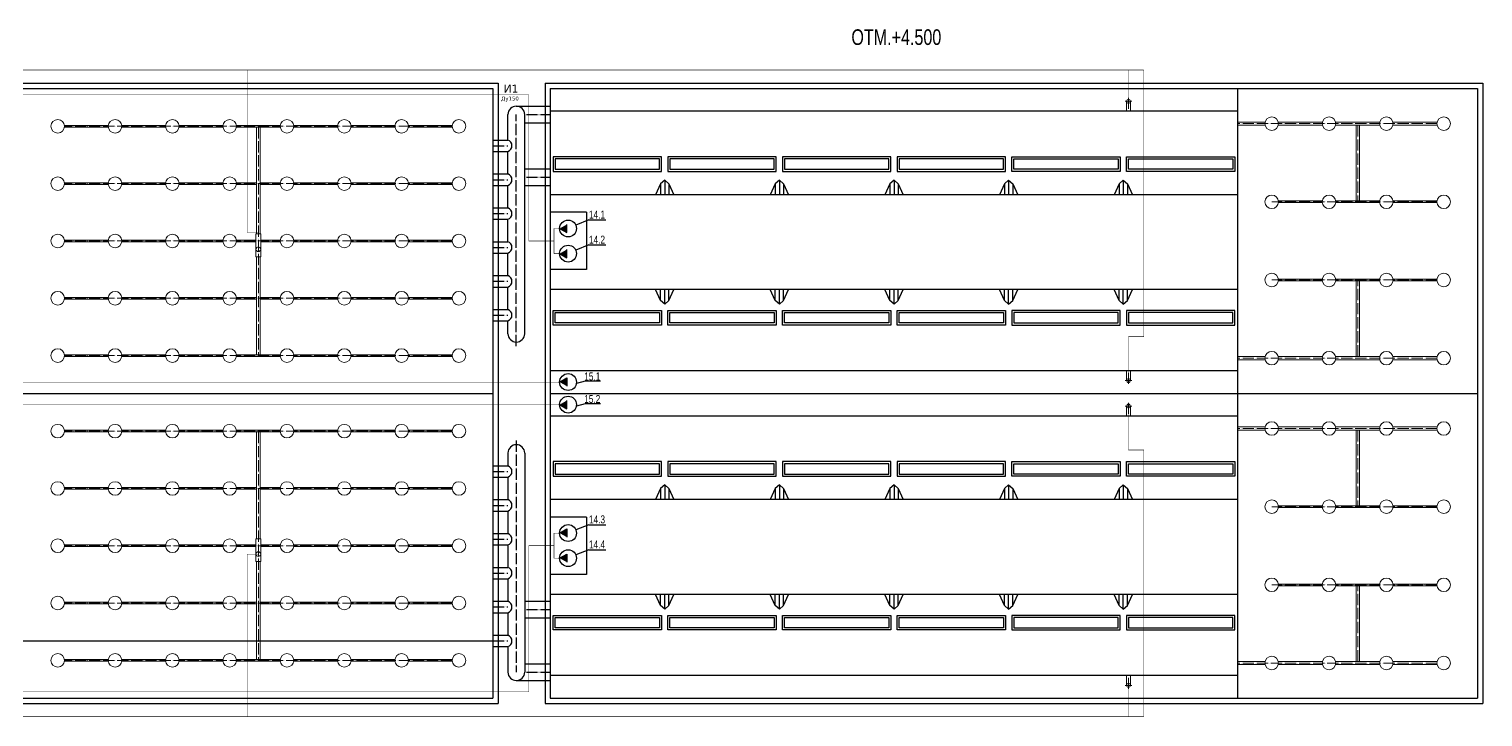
# Model space of a CAD drawing. Extents: x 151310 to 250336, y -70311 to -4848.
# Drawn here: x 180101 to 208004, y -18048 to -4848 of the extents above; entities that cross this region are included whole.
import ezdxf

# ---------------------------------------------------------------- set-up
doc = ezdxf.new("R2010")
doc.units = 0
doc.header["$LTSCALE"] = 300
doc.header["$MEASUREMENT"] = 0
doc.linetypes.add('ACAD_ISO04W100', pattern=[30, 24, -3, 0, -3])
for name, color, linetype in [('1', 7, 'CONTINUOUS'), ('Pipes', 1, 'CONTINUOUS'), ('нерж конструкции', 110, 'CONTINUOUS'), ('Трубы', 1, 'CONTINUOUS')]:
    doc.layers.add(name, color=color, linetype=linetype)
for name, color, linetype, lineweight, true_color in [('А0', 7, 'CONTINUOUS', 40, 0x00befa), ('И1', 7, 'CONTINUOUS', 40, 0xfa8200), ('И2', 7, 'CONTINUOUS', 40, 0xc86400)]:
    doc.layers.add(name, color=color, linetype=linetype, lineweight=lineweight, true_color=true_color)
doc.layers.add('воздух', color=140, linetype='CONTINUOUS', lineweight=15)
doc.styles.add('MONARCH', font='monarch', dxfattribs={"width": 0.77})

msp = doc.modelspace()

# ---------------------------------------------------------------- hatches: boundary and pattern name
at = {"layer": '1', "ltscale": 0.3}
h = msp.add_hatch(color=124, dxfattribs=at)
h.dxf.hatch_style = 1
h.paths.add_polyline_path([(190284.7, -8674.7), (190424, -8753.9), (190424, -8596.7)])
h = msp.add_hatch(color=124, dxfattribs=at)
h.dxf.hatch_style = 1
h.paths.add_polyline_path([(190284.7, -9156.2), (190424, -9235.4), (190424, -9078.2)])
h = msp.add_hatch(color=124, dxfattribs=at)
h.dxf.hatch_style = 1
h.paths.add_polyline_path([(190284.7, -11622.6), (190424, -11543.4), (190424, -11700.6)])
h = msp.add_hatch(color=124, dxfattribs=at)
h.dxf.hatch_style = 1
h.paths.add_polyline_path([(190284.7, -12053.7), (190424, -12132.9), (190424, -11975.7)])
h = msp.add_hatch(color=124, dxfattribs=at)
h.dxf.hatch_style = 1
h.paths.add_polyline_path([(190284.7, -14520.1), (190424, -14441), (190424, -14598.1)])
h = msp.add_hatch(color=124, dxfattribs=at)
h.dxf.hatch_style = 1
h.paths.add_polyline_path([(190284.7, -15001.6), (190424, -14922.5), (190424, -15079.6)])

# ---------------------------------------------------------------- linework, layer by layer
at = {"layer": '1', "ltscale": 0.4}
for p, q in [((171104.3, -5888.2), (189104.3, -5888.2)), ((171201.5, -5988.2), (189001.5, -5988.2)), ((189001.5, -5988.2), (189001.5, -11838.2)), ((189104.3, -5888.2), (189104.3, -17788.2)), ((190004.3, -5888.2), (190004.3, -17788.2)), ((190004.3, -5888.2), (208004.3, -5888.2)), ((190101.5, -5988.2), (190101.5, -11838.2)), ((190101.5, -5988.2), (207901.5, -5988.2)), ((190101.5, -5988.2), (190101.5, -11838.2)), ((203301.5, -11838.2), (203301.5, -5988.2)), ((207901.5, -5988.2), (207901.5, -11838.2)), ((208004.3, -5888.2), (208004.3, -17788.2)), ((171201.5, -11838.2), (189001.5, -11838.2)), ((189001.5, -11838.2), (189001.5, -17688.2)), ((190101.5, -11838.2), (190101.5, -17688.2)), ((190101.5, -11838.2), (207901.5, -11838.2)), ((190101.5, -11838.2), (190101.5, -17688.2)), ((190101.5, -11838.2), (207901.5, -11838.2)), ((203301.5, -17688.2), (203301.5, -11838.2)), ((207901.5, -11838.2), (207901.5, -17688.2)), ((171104.3, -16588.2), (189104.3, -16588.2)), ((171104.3, -17788.2), (189104.3, -17788.2)), ((171201.5, -17688.2), (189001.5, -17688.2)), ((190004.3, -17788.2), (208004.3, -17788.2)), ((190101.5, -17688.2), (207901.5, -17688.2))]:
    msp.add_line(p, q, dxfattribs=at)
at = {"layer": '1', "color": 124}
for p, q in [((190338.5, -8674.9), (190431.3, -8622.9)), ((190284.7, -8674.7), (190424, -8753.9)), ((190284.7, -9156.2), (190424, -9235.4)), ((190338.5, -9156.4), (190431.3, -9104.5)), ((190284.7, -11622.6), (190424, -11543.4)), ((190338.5, -11622.3), (190431.3, -11674.3)), ((190284.7, -12053.7), (190424, -12132.9)), ((190338.5, -12054), (190431.3, -12002)), ((190284.7, -14520.1), (190424, -14441)), ((190338.5, -14519.9), (190431.3, -14571.9)), ((190284.7, -15001.6), (190424, -14922.5)), ((190338.5, -15001.4), (190431.3, -15053.4))]:
    msp.add_line(p, q, dxfattribs=at)
at = {"layer": '1', "color": 124, "ltscale": 0.3}
for p, q in [((190424, -8753.9), (190424, -8596.7)), ((190424, -9235.4), (190424, -9078.2)), ((190424, -11543.4), (190424, -11700.6)), ((190424, -12132.9), (190424, -11975.7)), ((190424, -14441), (190424, -14598.1)), ((190424, -14922.5), (190424, -15079.6))]:
    msp.add_line(p, q, dxfattribs=at)
at = {"layer": '1', "color": 1, "ltscale": 0.4}
for p, q in [((190845.3, -8509.2), (190592.7, -8608.3)), ((190845.3, -8509.2), (191172.3, -8509.2)), ((190845.3, -8990.8), (190592.7, -9089.8)), ((190845.3, -8990.8), (191172.3, -8990.8)), ((190771.7, -11605.4), (190604.9, -11649.8)), ((191065.8, -11605.4), (190771.7, -11605.4)), ((190771.7, -12038), (190604.9, -12082.4)), ((191065.8, -12038), (190771.7, -12038)), ((190845.3, -14359.2), (190592.7, -14458.3)), ((190845.3, -14359.2), (191172.3, -14359.2)), ((190845.3, -14840.8), (190592.7, -14939.8)), ((190845.3, -14840.8), (191172.3, -14840.8))]:
    msp.add_line(p, q, dxfattribs=at)
at = {"layer": '1', "color": 124}
for centre in [(190446, -8675.4), (190446, -9156.9), (190446, -11621.8), (190446, -12054.5), (190446, -14519.4), (190446, -15000.9)]:
    msp.add_circle(centre, 161.3, dxfattribs=at)
at = {"layer": 'Pipes', "ltscale": 0.4}
for p, q in [((189453.1, -6328.2), (190101.5, -6328.2)), ((189613.1, -6648.2), (190101.5, -6648.2)), ((189001.5, -6978.2), (189293.1, -6978.2)), ((189001.5, -7198.2), (189293.1, -7198.2)), ((189001.5, -7628.2), (189293.1, -7628.2)), ((189001.5, -7848.2), (189293.1, -7848.2)), ((189613.1, -7848.2), (190101.5, -7848.2)), ((189001.5, -8278.2), (189293.1, -8278.2)), ((189001.5, -8498.2), (189293.1, -8498.2)), ((189001.5, -8928.2), (189293.1, -8928.2)), ((189001.5, -9148.2), (189293.1, -9148.2)), ((189001.5, -9578.2), (189293.1, -9578.2)), ((189001.5, -9798.2), (189293.1, -9798.2)), ((189001.5, -10228.2), (189293.1, -10228.2)), ((189001.5, -10448.2), (189293.1, -10448.2)), ((189001.5, -13228.2), (189293.1, -13228.2)), ((189001.5, -13448.2), (189293.1, -13448.2)), ((189001.5, -13878.2), (189293.1, -13878.2)), ((189001.5, -14098.2), (189293.1, -14098.2)), ((189001.5, -14528.2), (189293.1, -14528.2)), ((189001.5, -14748.2), (189293.1, -14748.2)), ((189001.5, -15178.2), (189293.1, -15178.2)), ((189001.5, -15398.2), (189293.1, -15398.2)), ((189001.5, -15828.2), (189293.1, -15828.2)), ((189613.1, -15828.2), (190101.5, -15828.2)), ((189001.5, -16048.2), (189293.1, -16048.2)), ((189001.5, -16478.2), (189293.1, -16478.2)), ((189001.5, -16698.2), (189293.1, -16698.2)), ((189613.1, -17028.2), (190101.5, -17028.2)), ((189453.1, -17348.2), (190101.5, -17348.2))]:
    msp.add_line(p, q, dxfattribs=at)
for centre, radius, start, end in [((189453.1, -6488.2), 160, 0, 180), ((189252.1, -7088.2), 117.4, 290.44072, 69.55928), ((189252.1, -7738.2), 117.4, 290.44072, 69.55928), ((189252.1, -8388.2), 117.4, 290.44072, 69.55928), ((189252.1, -9038.2), 117.4, 290.44072, 69.55928), ((189252.1, -9688.2), 117.4, 290.44072, 69.55928), ((189252.1, -10338.2), 117.4, 290.44072, 69.55928), ((189453.1, -10693.2), 160, 180, 0), ((189453.1, -12983.2), 160, 0, 180), ((189252.1, -13338.2), 117.4, 290.44072, 69.55928), ((189252.1, -13988.2), 117.4, 290.44072, 69.55928), ((189252.1, -14638.2), 117.4, 290.44072, 69.55928), ((189252.1, -15288.2), 117.4, 290.44072, 69.55928), ((189252.1, -15938.2), 117.4, 290.44072, 69.55928), ((189252.1, -16588.2), 117.4, 290.44072, 69.55928), ((189453.1, -17188.2), 160, 180, 0)]:
    msp.add_arc(centre, radius, start, end, dxfattribs=at)
at = {"layer": 'А0', "ltscale": 0.4, "const_width": 10}
for points in [[(201495.3, -5633.7), (151341.8, -5633.7)], [(184501.5, -8752.3), (184288.2, -8752.3), (184288.2, -5633.7)], [(201201.9, -6234), (201201.9, -5633.7)], [(201201.9, -11592.3), (201201.9, -10750.6), (201495.3, -10750.6), (201495.3, -5633.7)], [(201201.9, -12084), (201201.9, -12925.7), (201495.3, -12925.7), (201495.3, -18042.6)], [(184501.5, -14924), (184288.2, -14924), (184288.2, -18042.6)], [(201201.9, -17442.3), (201201.9, -18042.6)], [(201495.3, -18042.6), (151341.8, -18042.6)]]:
    msp.add_lwpolyline(points, dxfattribs=at)
at = {"layer": 'воздух', "ltscale": 0.4}
for p, q in [((201138.9, -6234), (201264.8, -6234)), ((201163.9, -6234), (201163.9, -6423.1)), ((201201.9, -6381.4), (201201.9, -6169.4)), ((201239.9, -6234), (201239.9, -6423.1)), ((203301.5, -6632.2), (203821.5, -6632.2)), ((203301.5, -6694.2), (203821.5, -6694.2)), ((204077.7, -6632.2), (204921.5, -6632.2)), ((204077.7, -6694.2), (204921.5, -6694.2)), ((205177.7, -6632.2), (206021.5, -6632.2)), ((205177.7, -6694.2), (206021.5, -6694.2)), ((206277.7, -6632.2), (207121.5, -6632.2)), ((206277.7, -6694.2), (207121.5, -6694.2)), ((181622.5, -6697.2), (180780.5, -6697.2)), ((181622.5, -6729.2), (180780.5, -6729.2)), ((182722.5, -6697.2), (181880.5, -6697.2)), ((182722.5, -6729.2), (181880.5, -6729.2)), ((183822.5, -6697.2), (182980.5, -6697.2)), ((183822.5, -6729.2), (182980.5, -6729.2)), ((184922.5, -6697.2), (184080.5, -6697.2)), ((184922.5, -6729.2), (184080.5, -6729.2)), ((184463.5, -8778.9), (184463.5, -6729.2)), ((184539.5, -8778.9), (184539.5, -6729.2)), ((186022.5, -6697.2), (185180.5, -6697.2)), ((186022.5, -6729.2), (185180.5, -6729.2)), ((187122.5, -6697.2), (186280.5, -6697.2)), ((187122.5, -6729.2), (186280.5, -6729.2)), ((188222.5, -6697.2), (187380.5, -6697.2)), ((188222.5, -6729.2), (187380.5, -6729.2)), ((181622.5, -7797.2), (180780.5, -7797.2)), ((182722.5, -7797.2), (181880.5, -7797.2)), ((183822.5, -7797.2), (182980.5, -7797.2)), ((184463.5, -7797.2), (184080.5, -7797.2)), ((184922.5, -7797.2), (184539.5, -7797.2)), ((186022.5, -7797.2), (185180.5, -7797.2)), ((187122.5, -7797.2), (186280.5, -7797.2)), ((188222.5, -7797.2), (187380.5, -7797.2)), ((181622.5, -7829.2), (180780.5, -7829.2)), ((182722.5, -7829.2), (181880.5, -7829.2)), ((183822.5, -7829.2), (182980.5, -7829.2)), ((184463.5, -7829.2), (184080.5, -7829.2)), ((184922.5, -7829.2), (184539.5, -7829.2)), ((186022.5, -7829.2), (185180.5, -7829.2)), ((187122.5, -7829.2), (186280.5, -7829.2)), ((188222.5, -7829.2), (187380.5, -7829.2)), ((204080.5, -8147.2), (204922.5, -8147.2)), ((204080.5, -8179.2), (204922.5, -8179.2)), ((205180.5, -8147.2), (206022.5, -8147.2)), ((205180.5, -8179.2), (206022.5, -8179.2)), ((206280.5, -8147.2), (207122.5, -8147.2)), ((206280.5, -8179.2), (207122.5, -8179.2)), ((181622.5, -8897.2), (180780.5, -8897.2)), ((182722.5, -8897.2), (181880.5, -8897.2)), ((183822.5, -8897.2), (182980.5, -8897.2)), ((184456.5, -8897.2), (184080.5, -8897.2)), ((184456.5, -8778.9), (184456.5, -9217.9)), ((184546.5, -8778.9), (184456.5, -8778.9)), ((184546.5, -8778.9), (184546.5, -9217.9)), ((184922.5, -8897.2), (184546.5, -8897.2)), ((186022.5, -8897.2), (185180.5, -8897.2)), ((187122.5, -8897.2), (186280.5, -8897.2)), ((188222.5, -8897.2), (187380.5, -8897.2)), ((181622.5, -8929.2), (180780.5, -8929.2)), ((182722.5, -8929.2), (181880.5, -8929.2)), ((183822.5, -8929.2), (182980.5, -8929.2)), ((184456.5, -8929.2), (184080.5, -8929.2)), ((184922.5, -8929.2), (184546.5, -8929.2)), ((186022.5, -8929.2), (185180.5, -8929.2)), ((187122.5, -8929.2), (186280.5, -8929.2)), ((188222.5, -8929.2), (187380.5, -8929.2)), ((184546.5, -9217.9), (184456.5, -9217.9)), ((184463.5, -9217.9), (184463.5, -11097.2)), ((184539.5, -9217.9), (184539.5, -11097.2)), ((204080.5, -9647.2), (204922.5, -9647.2)), ((204080.5, -9679.2), (204922.5, -9679.2)), ((205180.5, -9647.2), (206022.5, -9647.2)), ((205180.5, -9679.2), (206022.5, -9679.2)), ((206280.5, -9647.2), (207122.5, -9647.2)), ((206280.5, -9679.2), (207122.5, -9679.2)), ((181622.5, -9997.2), (180780.5, -9997.2)), ((181622.5, -10029.2), (180780.5, -10029.2)), ((182722.5, -9997.2), (181880.5, -9997.2)), ((182722.5, -10029.2), (181880.5, -10029.2)), ((183822.5, -9997.2), (182980.5, -9997.2)), ((183822.5, -10029.2), (182980.5, -10029.2)), ((184463.5, -9997.2), (184080.5, -9997.2)), ((184463.5, -10029.2), (184080.5, -10029.2)), ((184922.5, -9997.2), (184539.5, -9997.2)), ((184922.5, -10029.2), (184539.5, -10029.2)), ((186022.5, -9997.2), (185180.5, -9997.2)), ((186022.5, -10029.2), (185180.5, -10029.2)), ((187122.5, -9997.2), (186280.5, -9997.2)), ((187122.5, -10029.2), (186280.5, -10029.2)), ((188222.5, -9997.2), (187380.5, -9997.2)), ((188222.5, -10029.2), (187380.5, -10029.2)), ((181622.5, -11097.2), (180780.5, -11097.2)), ((181622.5, -11129.2), (180780.5, -11129.2)), ((182722.5, -11097.2), (181880.5, -11097.2)), ((182722.5, -11129.2), (181880.5, -11129.2)), ((183822.5, -11097.2), (182980.5, -11097.2)), ((183822.5, -11129.2), (182980.5, -11129.2)), ((184922.5, -11097.2), (184080.5, -11097.2)), ((184922.5, -11129.2), (184080.5, -11129.2)), ((186022.5, -11097.2), (185180.5, -11097.2)), ((186022.5, -11129.2), (185180.5, -11129.2)), ((187122.5, -11097.2), (186280.5, -11097.2)), ((187122.5, -11129.2), (186280.5, -11129.2)), ((188222.5, -11097.2), (187380.5, -11097.2)), ((188222.5, -11129.2), (187380.5, -11129.2)), ((203301.5, -11132.2), (203821.5, -11132.2)), ((204077.7, -11132.2), (204921.5, -11132.2)), ((205177.7, -11132.2), (206021.5, -11132.2)), ((206277.7, -11132.2), (207121.5, -11132.2)), ((201163.9, -11592.3), (201163.9, -11403.2)), ((201239.9, -11592.3), (201239.9, -11403.2)), ((203301.5, -11194.2), (203821.5, -11194.2)), ((204077.7, -11194.2), (204921.5, -11194.2)), ((205177.7, -11194.2), (206021.5, -11194.2)), ((206277.7, -11194.2), (207121.5, -11194.2)), ((201138.9, -11592.3), (201264.8, -11592.3)), ((201201.9, -11444.9), (201201.9, -11657)), ((201138.9, -12084), (201264.8, -12084)), ((201163.9, -12084), (201163.9, -12273.1)), ((201201.9, -12231.4), (201201.9, -12019.4)), ((201239.9, -12084), (201239.9, -12273.1)), ((181622.5, -12547.2), (180780.5, -12547.2)), ((182722.5, -12547.2), (181880.5, -12547.2)), ((183822.5, -12547.2), (182980.5, -12547.2)), ((184922.5, -12547.2), (184080.5, -12547.2)), ((186022.5, -12547.2), (185180.5, -12547.2)), ((187122.5, -12547.2), (186280.5, -12547.2)), ((188222.5, -12547.2), (187380.5, -12547.2)), ((203301.5, -12482.2), (203821.5, -12482.2)), ((203301.5, -12544.2), (203821.5, -12544.2)), ((204077.7, -12482.2), (204921.5, -12482.2)), ((204077.7, -12544.2), (204921.5, -12544.2)), ((205177.7, -12482.2), (206021.5, -12482.2)), ((205177.7, -12544.2), (206021.5, -12544.2)), ((206277.7, -12482.2), (207121.5, -12482.2)), ((206277.7, -12544.2), (207121.5, -12544.2)), ((181622.5, -12579.2), (180780.5, -12579.2)), ((182722.5, -12579.2), (181880.5, -12579.2)), ((183822.5, -12579.2), (182980.5, -12579.2)), ((184922.5, -12579.2), (184080.5, -12579.2)), ((184463.5, -14628.9), (184463.5, -12579.2)), ((184539.5, -14628.9), (184539.5, -12579.2)), ((186022.5, -12579.2), (185180.5, -12579.2)), ((187122.5, -12579.2), (186280.5, -12579.2)), ((188222.5, -12579.2), (187380.5, -12579.2)), ((181622.5, -13647.2), (180780.5, -13647.2)), ((182722.5, -13647.2), (181880.5, -13647.2)), ((183822.5, -13647.2), (182980.5, -13647.2)), ((184463.5, -13647.2), (184080.5, -13647.2)), ((184922.5, -13647.2), (184539.5, -13647.2)), ((186022.5, -13647.2), (185180.5, -13647.2)), ((187122.5, -13647.2), (186280.5, -13647.2)), ((188222.5, -13647.2), (187380.5, -13647.2)), ((181622.5, -13679.2), (180780.5, -13679.2)), ((182722.5, -13679.2), (181880.5, -13679.2)), ((183822.5, -13679.2), (182980.5, -13679.2)), ((184463.5, -13679.2), (184080.5, -13679.2)), ((184922.5, -13679.2), (184539.5, -13679.2)), ((186022.5, -13679.2), (185180.5, -13679.2)), ((187122.5, -13679.2), (186280.5, -13679.2)), ((188222.5, -13679.2), (187380.5, -13679.2)), ((204080.5, -13997.2), (204922.5, -13997.2)), ((204080.5, -14029.2), (204922.5, -14029.2)), ((205180.5, -13997.2), (206022.5, -13997.2)), ((205180.5, -14029.2), (206022.5, -14029.2)), ((206280.5, -13997.2), (207122.5, -13997.2)), ((206280.5, -14029.2), (207122.5, -14029.2)), ((181622.5, -14747.2), (180780.5, -14747.2)), ((181622.5, -14779.2), (180780.5, -14779.2)), ((182722.5, -14747.2), (181880.5, -14747.2)), ((182722.5, -14779.2), (181880.5, -14779.2)), ((183822.5, -14747.2), (182980.5, -14747.2)), ((183822.5, -14779.2), (182980.5, -14779.2)), ((184456.5, -14747.2), (184080.5, -14747.2)), ((184456.5, -14779.2), (184080.5, -14779.2)), ((184456.5, -14628.9), (184456.5, -15067.9)), ((184546.5, -14628.9), (184456.5, -14628.9)), ((184546.5, -14628.9), (184546.5, -15067.9)), ((184922.5, -14747.2), (184546.5, -14747.2)), ((184922.5, -14779.2), (184546.5, -14779.2)), ((186022.5, -14747.2), (185180.5, -14747.2)), ((186022.5, -14779.2), (185180.5, -14779.2)), ((187122.5, -14747.2), (186280.5, -14747.2)), ((187122.5, -14779.2), (186280.5, -14779.2)), ((188222.5, -14747.2), (187380.5, -14747.2)), ((188222.5, -14779.2), (187380.5, -14779.2)), ((184546.5, -15067.9), (184456.5, -15067.9)), ((184463.5, -15067.9), (184463.5, -16947.2)), ((184539.5, -15067.9), (184539.5, -16947.2)), ((204080.5, -15497.2), (204922.5, -15497.2)), ((204080.5, -15529.2), (204922.5, -15529.2)), ((205180.5, -15497.2), (206022.5, -15497.2)), ((205180.5, -15529.2), (206022.5, -15529.2)), ((206280.5, -15497.2), (207122.5, -15497.2)), ((206280.5, -15529.2), (207122.5, -15529.2)), ((181622.5, -15847.2), (180780.5, -15847.2)), ((181622.5, -15879.2), (180780.5, -15879.2)), ((182722.5, -15847.2), (181880.5, -15847.2)), ((182722.5, -15879.2), (181880.5, -15879.2)), ((183822.5, -15847.2), (182980.5, -15847.2)), ((183822.5, -15879.2), (182980.5, -15879.2)), ((184463.5, -15847.2), (184080.5, -15847.2)), ((184463.5, -15879.2), (184080.5, -15879.2)), ((184922.5, -15847.2), (184539.5, -15847.2)), ((184922.5, -15879.2), (184539.5, -15879.2)), ((186022.5, -15847.2), (185180.5, -15847.2)), ((186022.5, -15879.2), (185180.5, -15879.2)), ((187122.5, -15847.2), (186280.5, -15847.2)), ((187122.5, -15879.2), (186280.5, -15879.2)), ((188222.5, -15847.2), (187380.5, -15847.2)), ((188222.5, -15879.2), (187380.5, -15879.2)), ((181622.5, -16947.2), (180780.5, -16947.2)), ((181622.5, -16979.2), (180780.5, -16979.2)), ((182722.5, -16947.2), (181880.5, -16947.2)), ((182722.5, -16979.2), (181880.5, -16979.2)), ((183822.5, -16947.2), (182980.5, -16947.2)), ((183822.5, -16979.2), (182980.5, -16979.2)), ((184922.5, -16947.2), (184080.5, -16947.2)), ((184922.5, -16979.2), (184080.5, -16979.2)), ((186022.5, -16947.2), (185180.5, -16947.2)), ((186022.5, -16979.2), (185180.5, -16979.2)), ((187122.5, -16947.2), (186280.5, -16947.2)), ((187122.5, -16979.2), (186280.5, -16979.2)), ((188222.5, -16947.2), (187380.5, -16947.2)), ((188222.5, -16979.2), (187380.5, -16979.2)), ((203301.5, -16982.2), (203821.5, -16982.2)), ((204077.7, -16982.2), (204921.5, -16982.2)), ((205177.7, -16982.2), (206021.5, -16982.2)), ((206277.7, -16982.2), (207121.5, -16982.2)), ((201163.9, -17442.3), (201163.9, -17253.2)), ((201201.9, -17294.9), (201201.9, -17507)), ((201239.9, -17442.3), (201239.9, -17253.2)), ((203301.5, -17044.2), (203821.5, -17044.2)), ((204077.7, -17044.2), (204921.5, -17044.2)), ((205177.7, -17044.2), (206021.5, -17044.2)), ((206277.7, -17044.2), (207121.5, -17044.2)), ((201138.9, -17442.3), (201264.8, -17442.3))]:
    msp.add_line(p, q, dxfattribs=at)
at = {"layer": 'воздух', "linetype": 'ACAD_ISO04W100', "ltscale": 0.03}
for p, q in [((207121.5, -6663.2), (203301.5, -6663.2)), ((205601.5, -6694.2), (205601.5, -8147.2)), ((188221.5, -6713.2), (180781.5, -6713.2)), ((184501.5, -6729.2), (184501.5, -11097.2)), ((188221.5, -7813.2), (180781.5, -7813.2)), ((207121.5, -8163.2), (203951.5, -8163.2)), ((188221.5, -8913.2), (180781.5, -8913.2)), ((207121.5, -9663.2), (203951.5, -9663.2)), ((205601.5, -11132.2), (205601.5, -9679.2)), ((188221.5, -10013.2), (180781.5, -10013.2)), ((188221.5, -11113.2), (180781.5, -11113.2)), ((207121.5, -11163.2), (203301.5, -11163.2)), ((207121.5, -12513.2), (203301.5, -12513.2)), ((205601.5, -12544.2), (205601.5, -13997.2)), ((188221.5, -12563.2), (180781.5, -12563.2)), ((184501.5, -12579.2), (184501.5, -16947.2)), ((188221.5, -13663.2), (180781.5, -13663.2)), ((207121.5, -14013.2), (203951.5, -14013.2)), ((188221.5, -14763.2), (180781.5, -14763.2)), ((207121.5, -15513.2), (203951.5, -15513.2)), ((205601.5, -16982.2), (205601.5, -15529.2)), ((188221.5, -15863.2), (180781.5, -15863.2)), ((188221.5, -16963.2), (180781.5, -16963.2)), ((207121.5, -17013.2), (203301.5, -17013.2))]:
    msp.add_line(p, q, dxfattribs=at)
at = {"layer": 'воздух', "ltscale": 0.03}
for p, q in [((205570.5, -6694.2), (205570.5, -8147.2)), ((205632.5, -6694.2), (205632.5, -8147.2)), ((205570.5, -11132.2), (205570.5, -9679.2)), ((205632.5, -11132.2), (205632.5, -9679.2)), ((205570.5, -12544.2), (205570.5, -13997.2)), ((205632.5, -12544.2), (205632.5, -13997.2)), ((205570.5, -16982.2), (205570.5, -15529.2)), ((205632.5, -16982.2), (205632.5, -15529.2))]:
    msp.add_line(p, q, dxfattribs=at)
at = {"layer": 'воздух', "ltscale": 0.4}
for centre, radius in [((201201.9, -6234), 38), ((180651.5, -6713.2), 130), ((181751.5, -6713.2), 130), ((182851.5, -6713.2), 130), ((183951.5, -6713.2), 130), ((185051.5, -6713.2), 130), ((186151.5, -6713.2), 130), ((187251.5, -6713.2), 130), ((188351.5, -6713.2), 130), ((203951.5, -6663.2), 130), ((205051.5, -6663.2), 130), ((206151.5, -6663.2), 130), ((207251.5, -6663.2), 130), ((180651.5, -7813.2), 130), ((181751.5, -7813.2), 130), ((182851.5, -7813.2), 130), ((183951.5, -7813.2), 130), ((185051.5, -7813.2), 130), ((186151.5, -7813.2), 130), ((187251.5, -7813.2), 130), ((188351.5, -7813.2), 130), ((203951.5, -8163.2), 130), ((205051.5, -8163.2), 130), ((206151.5, -8163.2), 130), ((207251.5, -8163.2), 130), ((180651.5, -8913.2), 130), ((181751.5, -8913.2), 130), ((182851.5, -8913.2), 130), ((183951.5, -8913.2), 130), ((185051.5, -8913.2), 130), ((186151.5, -8913.2), 130), ((187251.5, -8913.2), 130), ((188351.5, -8913.2), 130), ((184501.5, -9074), 45), ((203951.5, -9663.2), 130), ((205051.5, -9663.2), 130), ((206151.5, -9663.2), 130), ((207251.5, -9663.2), 130), ((180651.5, -10013.2), 130), ((181751.5, -10013.2), 130), ((182851.5, -10013.2), 130), ((183951.5, -10013.2), 130), ((185051.5, -10013.2), 130), ((186151.5, -10013.2), 130), ((187251.5, -10013.2), 130), ((188351.5, -10013.2), 130), ((180651.5, -11113.2), 130), ((181751.5, -11113.2), 130), ((182851.5, -11113.2), 130), ((183951.5, -11113.2), 130), ((185051.5, -11113.2), 130), ((186151.5, -11113.2), 130), ((187251.5, -11113.2), 130), ((188351.5, -11113.2), 130), ((203951.5, -11163.2), 130), ((205051.5, -11163.2), 130), ((206151.5, -11163.2), 130), ((207251.5, -11163.2), 130), ((201201.9, -11592.3), 38), ((201201.9, -12084), 38), ((180651.5, -12563.2), 130), ((181751.5, -12563.2), 130), ((182851.5, -12563.2), 130), ((183951.5, -12563.2), 130), ((185051.5, -12563.2), 130), ((186151.5, -12563.2), 130), ((187251.5, -12563.2), 130), ((188351.5, -12563.2), 130), ((203951.5, -12513.2), 130), ((205051.5, -12513.2), 130), ((206151.5, -12513.2), 130), ((207251.5, -12513.2), 130), ((180651.5, -13663.2), 130), ((181751.5, -13663.2), 130), ((182851.5, -13663.2), 130), ((183951.5, -13663.2), 130), ((185051.5, -13663.2), 130), ((186151.5, -13663.2), 130), ((187251.5, -13663.2), 130), ((188351.5, -13663.2), 130), ((203951.5, -14013.2), 130), ((205051.5, -14013.2), 130), ((206151.5, -14013.2), 130), ((207251.5, -14013.2), 130), ((180651.5, -14763.2), 130), ((181751.5, -14763.2), 130), ((182851.5, -14763.2), 130), ((183951.5, -14763.2), 130), ((185051.5, -14763.2), 130), ((186151.5, -14763.2), 130), ((187251.5, -14763.2), 130), ((188351.5, -14763.2), 130), ((184501.5, -14924), 45), ((203951.5, -15513.2), 130), ((205051.5, -15513.2), 130), ((206151.5, -15513.2), 130), ((207251.5, -15513.2), 130), ((180651.5, -15863.2), 130), ((181751.5, -15863.2), 130), ((182851.5, -15863.2), 130), ((183951.5, -15863.2), 130), ((185051.5, -15863.2), 130), ((186151.5, -15863.2), 130), ((187251.5, -15863.2), 130), ((188351.5, -15863.2), 130), ((180651.5, -16963.2), 130), ((181751.5, -16963.2), 130), ((182851.5, -16963.2), 130), ((183951.5, -16963.2), 130), ((185051.5, -16963.2), 130), ((186151.5, -16963.2), 130), ((187251.5, -16963.2), 130), ((188351.5, -16963.2), 130), ((203951.5, -17013.2), 130), ((205051.5, -17013.2), 130), ((206151.5, -17013.2), 130), ((207251.5, -17013.2), 130), ((201201.9, -17442.3), 38)]:
    msp.add_circle(centre, radius, dxfattribs=at)
at = {"layer": 'И1', "ltscale": 0.4, "const_width": 10}
for points in [[(189692.3, -8915.5), (189692.3, -6109.7), (157445.4, -6109.7), (157445.4, -6265.4)], [(190174.7, -8915.5), (189692.3, -8915.5)], [(190284.7, -8674.7), (190174.7, -8674.7)], [(190174.7, -9156.2), (190174.7, -8674.7)], [(190284.7, -9156.2), (190174.7, -9156.2)], [(189692.3, -14760.9), (189692.3, -17566.6), (157445.4, -17566.6), (157445.4, -17410.9)], [(190174.7, -14760.9), (189692.3, -14760.9)], [(190284.7, -14520.1), (190174.7, -14520.1)], [(190174.7, -14520.1), (190174.7, -15001.6)], [(190284.7, -15001.6), (190174.7, -15001.6)]]:
    msp.add_lwpolyline(points, dxfattribs=at)
at = {"layer": 'И2', "ltscale": 0.4, "const_width": 10}
for points in [[(190284.7, -11622.6), (157449.7, -11622.6), (157449.7, -11410.5)], [(190284.7, -12053.7), (157449.7, -12053.7), (157449.7, -12265.8)]]:
    msp.add_lwpolyline(points, dxfattribs=at)
at = {"layer": 'нерж конструкции', "ltscale": 0.4}
for p, q in [((203301.5, -6423.1), (190101.5, -6423.1)), ((192241.5, -7298.1), (190161.5, -7298.1)), ((190161.5, -7298.1), (190161.5, -7578.1)), ((192201.5, -7338.1), (190201.5, -7338.1)), ((190201.5, -7338.1), (190201.5, -7538.1)), ((192201.5, -7538.1), (192201.5, -7338.1)), ((192241.5, -7578.1), (192241.5, -7298.1)), ((194441.5, -7298.1), (192361.5, -7298.1)), ((192361.5, -7298.1), (192361.5, -7578.1)), ((194401.5, -7338.1), (192401.5, -7338.1)), ((192401.5, -7338.1), (192401.5, -7538.1)), ((194401.5, -7538.1), (194401.5, -7338.1)), ((194441.5, -7578.1), (194441.5, -7298.1)), ((196641.5, -7298.1), (194561.5, -7298.1)), ((194561.5, -7298.1), (194561.5, -7578.1)), ((196601.5, -7338.1), (194601.5, -7338.1)), ((194601.5, -7338.1), (194601.5, -7538.1)), ((196601.5, -7538.1), (196601.5, -7338.1)), ((196641.5, -7578.1), (196641.5, -7298.1)), ((198841.5, -7298.1), (196761.5, -7298.1)), ((196761.5, -7298.1), (196761.5, -7578.1)), ((198801.5, -7338.1), (196801.5, -7338.1)), ((196801.5, -7338.1), (196801.5, -7538.1)), ((198801.5, -7538.1), (198801.5, -7338.1)), ((198841.5, -7578.1), (198841.5, -7298.1)), ((198961.5, -7578.1), (198961.5, -7298.1)), ((198961.5, -7298.1), (201041.5, -7298.1)), ((199001.5, -7538.1), (199001.5, -7338.1)), ((199001.5, -7338.1), (201001.5, -7338.1)), ((201001.5, -7338.1), (201001.5, -7538.1)), ((201041.5, -7298.1), (201041.5, -7578.1)), ((201161.5, -7578.1), (201161.5, -7298.1)), ((201161.5, -7298.1), (203241.5, -7298.1)), ((201201.5, -7538.1), (201201.5, -7338.1)), ((201201.5, -7338.1), (203201.5, -7338.1)), ((203201.5, -7338.1), (203201.5, -7538.1)), ((203241.5, -7298.1), (203241.5, -7578.1)), ((190161.5, -7578.1), (192241.5, -7578.1)), ((190201.5, -7538.1), (192201.5, -7538.1)), ((192301.5, -7745.5), (192220.7, -7815.7)), ((192301.5, -7745.5), (192301.5, -8028)), ((192301.5, -7745.5), (192301.5, -8028)), ((192301.5, -7745.5), (192382.2, -7815.7)), ((192361.5, -7578.1), (194441.5, -7578.1)), ((192401.5, -7538.1), (194401.5, -7538.1)), ((194501.5, -7745.5), (194420.7, -7815.7)), ((194501.5, -7745.5), (194501.5, -8028)), ((194501.5, -7745.5), (194501.5, -8028)), ((194501.5, -7745.5), (194582.2, -7815.7)), ((194561.5, -7578.1), (196641.5, -7578.1)), ((194601.5, -7538.1), (196601.5, -7538.1)), ((196701.5, -7745.5), (196620.7, -7815.7)), ((196701.5, -7745.5), (196701.5, -8028)), ((196701.5, -7745.5), (196701.5, -8028)), ((196701.5, -7745.5), (196782.2, -7815.7)), ((196761.5, -7578.1), (198841.5, -7578.1)), ((196801.5, -7538.1), (198801.5, -7538.1)), ((198901.5, -7745.5), (198820.7, -7815.7)), ((198901.5, -7745.5), (198901.5, -8028)), ((198901.5, -7745.5), (198901.5, -8028)), ((198901.5, -7745.5), (198982.2, -7815.7)), ((201041.5, -7578.1), (198961.5, -7578.1)), ((201001.5, -7538.1), (199001.5, -7538.1)), ((201101.5, -7745.5), (201020.7, -7815.7)), ((201101.5, -7745.5), (201101.5, -8028)), ((201101.5, -7745.5), (201182.2, -7815.7)), ((203241.5, -7578.1), (201161.5, -7578.1)), ((203201.5, -7538.1), (201201.5, -7538.1)), ((203301.5, -8028), (190101.5, -8028)), ((192220.7, -7815.7), (192126.1, -8028)), ((192220.7, -7815.7), (192220.7, -8028)), ((192382.2, -7815.7), (192476.8, -8028)), ((192382.2, -7815.7), (192382.2, -8028)), ((194420.7, -7815.7), (194326.1, -8028)), ((194420.7, -7815.7), (194420.7, -8028)), ((194582.2, -7815.7), (194676.8, -8028)), ((194582.2, -7815.7), (194582.2, -8028)), ((196620.7, -7815.7), (196526.1, -8028)), ((196620.7, -7815.7), (196620.7, -8028)), ((196782.2, -7815.7), (196876.8, -8028)), ((196782.2, -7815.7), (196782.2, -8028)), ((198820.7, -7815.7), (198726.1, -8028)), ((198820.7, -7815.7), (198820.7, -8028)), ((198982.2, -7815.7), (199076.8, -8028)), ((198982.2, -7815.7), (198982.2, -8028)), ((201020.7, -7815.7), (200926.1, -8028)), ((201020.7, -7815.7), (201020.7, -8028)), ((201182.2, -7815.7), (201276.8, -8028)), ((201182.2, -7815.7), (201182.2, -8028)), ((190801.5, -8363.2), (190101.5, -8363.2)), ((190801.5, -8363.2), (190801.5, -9463.2)), ((190801.5, -9463.2), (190101.5, -9463.2)), ((203301.5, -9845.2), (190101.5, -9845.2)), ((192220.7, -10057.5), (192126.1, -9845.2)), ((192220.7, -10057.5), (192220.7, -9845.2)), ((192301.5, -10127.8), (192301.5, -9845.2)), ((192301.5, -10127.8), (192301.5, -9845.2)), ((192382.2, -10057.5), (192476.8, -9845.2)), ((192382.2, -10057.5), (192382.2, -9845.2)), ((194420.7, -10057.5), (194326.1, -9845.2)), ((194420.7, -10057.5), (194420.7, -9845.2)), ((194501.5, -10127.8), (194501.5, -9845.2)), ((194501.5, -10127.8), (194501.5, -9845.2)), ((194582.2, -10057.5), (194676.8, -9845.2)), ((194582.2, -10057.5), (194582.2, -9845.2)), ((196620.7, -10057.5), (196526.1, -9845.2)), ((196620.7, -10057.5), (196620.7, -9845.2)), ((196701.5, -10127.8), (196701.5, -9845.2)), ((196701.5, -10127.8), (196701.5, -9845.2)), ((196782.2, -10057.5), (196876.8, -9845.2)), ((196782.2, -10057.5), (196782.2, -9845.2)), ((198820.7, -10057.5), (198726.1, -9845.2)), ((198820.7, -10057.5), (198820.7, -9845.2)), ((198901.5, -10127.8), (198901.5, -9845.2)), ((198901.5, -10127.8), (198901.5, -9845.2)), ((198982.2, -10057.5), (199076.8, -9845.2)), ((198982.2, -10057.5), (198982.2, -9845.2)), ((201020.7, -10057.5), (200926.1, -9845.2)), ((201020.7, -10057.5), (201020.7, -9845.2)), ((201101.5, -10127.8), (201101.5, -9845.2)), ((201182.2, -10057.5), (201276.8, -9845.2)), ((201182.2, -10057.5), (201182.2, -9845.2)), ((190161.5, -10528.2), (190161.5, -10248.2)), ((190161.5, -10248.2), (192241.5, -10248.2)), ((190201.5, -10488.2), (190201.5, -10288.2)), ((190201.5, -10288.2), (192201.5, -10288.2)), ((192201.5, -10288.2), (192201.5, -10488.2)), ((192301.5, -10127.8), (192220.7, -10057.5)), ((192241.5, -10248.2), (192241.5, -10528.2)), ((192301.5, -10127.8), (192382.2, -10057.5)), ((192361.5, -10528.2), (192361.5, -10248.2)), ((192361.5, -10248.2), (194441.5, -10248.2)), ((192401.5, -10488.2), (192401.5, -10288.2)), ((192401.5, -10288.2), (194401.5, -10288.2)), ((194401.5, -10288.2), (194401.5, -10488.2)), ((194501.5, -10127.8), (194420.7, -10057.5)), ((194441.5, -10248.2), (194441.5, -10528.2)), ((194501.5, -10127.8), (194582.2, -10057.5)), ((194561.5, -10528.2), (194561.5, -10248.2)), ((194561.5, -10248.2), (196641.5, -10248.2)), ((194601.5, -10488.2), (194601.5, -10288.2)), ((194601.5, -10288.2), (196601.5, -10288.2)), ((196601.5, -10288.2), (196601.5, -10488.2)), ((196701.5, -10127.8), (196620.7, -10057.5)), ((196641.5, -10248.2), (196641.5, -10528.2)), ((196701.5, -10127.8), (196782.2, -10057.5)), ((196761.5, -10528.2), (196761.5, -10248.2)), ((196761.5, -10248.2), (198841.5, -10248.2)), ((196801.5, -10488.2), (196801.5, -10288.2)), ((196801.5, -10288.2), (198801.5, -10288.2)), ((198801.5, -10288.2), (198801.5, -10488.2)), ((198901.5, -10127.8), (198820.7, -10057.5)), ((198841.5, -10248.2), (198841.5, -10528.2)), ((198901.5, -10127.8), (198982.2, -10057.5)), ((198961.5, -10248.2), (198961.5, -10528.2)), ((201041.5, -10248.2), (198961.5, -10248.2)), ((199001.5, -10288.2), (199001.5, -10488.2)), ((201001.5, -10288.2), (199001.5, -10288.2)), ((201001.5, -10488.2), (201001.5, -10288.2)), ((201101.5, -10127.8), (201020.7, -10057.5)), ((201041.5, -10528.2), (201041.5, -10248.2)), ((201101.5, -10127.8), (201182.2, -10057.5)), ((201161.5, -10248.2), (201161.5, -10528.2)), ((203241.5, -10248.2), (201161.5, -10248.2)), ((201201.5, -10288.2), (201201.5, -10488.2)), ((203201.5, -10288.2), (201201.5, -10288.2)), ((203201.5, -10488.2), (203201.5, -10288.2)), ((203241.5, -10528.2), (203241.5, -10248.2)), ((192241.5, -10528.2), (190161.5, -10528.2)), ((192201.5, -10488.2), (190201.5, -10488.2)), ((194441.5, -10528.2), (192361.5, -10528.2)), ((194401.5, -10488.2), (192401.5, -10488.2)), ((196641.5, -10528.2), (194561.5, -10528.2)), ((196601.5, -10488.2), (194601.5, -10488.2)), ((198841.5, -10528.2), (196761.5, -10528.2)), ((198801.5, -10488.2), (196801.5, -10488.2)), ((198961.5, -10528.2), (201041.5, -10528.2)), ((199001.5, -10488.2), (201001.5, -10488.2)), ((201161.5, -10528.2), (203241.5, -10528.2)), ((201201.5, -10488.2), (203201.5, -10488.2)), ((203301.5, -11403.2), (190101.5, -11403.2)), ((203301.5, -12273.1), (190101.5, -12273.1)), ((192241.5, -13148.1), (190161.5, -13148.1)), ((190161.5, -13148.1), (190161.5, -13428.1)), ((192201.5, -13188.1), (190201.5, -13188.1)), ((190201.5, -13188.1), (190201.5, -13388.1)), ((190201.5, -13388.1), (192201.5, -13388.1)), ((192201.5, -13388.1), (192201.5, -13188.1)), ((192241.5, -13428.1), (192241.5, -13148.1)), ((194441.5, -13148.1), (192361.5, -13148.1)), ((192361.5, -13148.1), (192361.5, -13428.1)), ((194401.5, -13188.1), (192401.5, -13188.1)), ((192401.5, -13188.1), (192401.5, -13388.1)), ((192401.5, -13388.1), (194401.5, -13388.1)), ((194401.5, -13388.1), (194401.5, -13188.1)), ((194441.5, -13428.1), (194441.5, -13148.1)), ((196641.5, -13148.1), (194561.5, -13148.1)), ((194561.5, -13148.1), (194561.5, -13428.1)), ((196601.5, -13188.1), (194601.5, -13188.1)), ((194601.5, -13188.1), (194601.5, -13388.1)), ((194601.5, -13388.1), (196601.5, -13388.1)), ((196601.5, -13388.1), (196601.5, -13188.1)), ((196641.5, -13428.1), (196641.5, -13148.1)), ((198841.5, -13148.1), (196761.5, -13148.1)), ((196761.5, -13148.1), (196761.5, -13428.1)), ((198801.5, -13188.1), (196801.5, -13188.1)), ((196801.5, -13188.1), (196801.5, -13388.1)), ((196801.5, -13388.1), (198801.5, -13388.1)), ((198801.5, -13388.1), (198801.5, -13188.1)), ((198841.5, -13428.1), (198841.5, -13148.1)), ((198961.5, -13428.1), (198961.5, -13148.1)), ((198961.5, -13148.1), (201041.5, -13148.1)), ((199001.5, -13388.1), (199001.5, -13188.1)), ((199001.5, -13188.1), (201001.5, -13188.1)), ((201001.5, -13388.1), (199001.5, -13388.1)), ((201001.5, -13188.1), (201001.5, -13388.1)), ((201041.5, -13148.1), (201041.5, -13428.1)), ((201161.5, -13428.1), (201161.5, -13148.1)), ((201161.5, -13148.1), (203241.5, -13148.1)), ((201201.5, -13388.1), (201201.5, -13188.1)), ((201201.5, -13188.1), (203201.5, -13188.1)), ((203201.5, -13388.1), (201201.5, -13388.1)), ((203201.5, -13188.1), (203201.5, -13388.1)), ((203241.5, -13148.1), (203241.5, -13428.1)), ((190161.5, -13428.1), (192241.5, -13428.1)), ((192220.7, -13665.7), (192126.1, -13878)), ((192301.5, -13595.5), (192220.7, -13665.7)), ((192220.7, -13665.7), (192220.7, -13878)), ((192301.5, -13595.5), (192301.5, -13878)), ((192301.5, -13595.5), (192301.5, -13878)), ((192301.5, -13595.5), (192382.2, -13665.7)), ((192361.5, -13428.1), (194441.5, -13428.1)), ((192382.2, -13665.7), (192476.8, -13878)), ((192382.2, -13665.7), (192382.2, -13878)), ((194420.7, -13665.7), (194326.1, -13878)), ((194501.5, -13595.5), (194420.7, -13665.7)), ((194420.7, -13665.7), (194420.7, -13878)), ((194501.5, -13595.5), (194501.5, -13878)), ((194501.5, -13595.5), (194501.5, -13878)), ((194501.5, -13595.5), (194582.2, -13665.7)), ((194561.5, -13428.1), (196641.5, -13428.1)), ((194582.2, -13665.7), (194676.8, -13878)), ((194582.2, -13665.7), (194582.2, -13878)), ((196620.7, -13665.7), (196526.1, -13878)), ((196701.5, -13595.5), (196620.7, -13665.7)), ((196620.7, -13665.7), (196620.7, -13878)), ((196701.5, -13595.5), (196701.5, -13878)), ((196701.5, -13595.5), (196701.5, -13878)), ((196701.5, -13595.5), (196782.2, -13665.7)), ((196761.5, -13428.1), (198841.5, -13428.1)), ((196782.2, -13665.7), (196876.8, -13878)), ((196782.2, -13665.7), (196782.2, -13878)), ((198820.7, -13665.7), (198726.1, -13878)), ((198901.5, -13595.5), (198820.7, -13665.7)), ((198820.7, -13665.7), (198820.7, -13878)), ((198901.5, -13595.5), (198901.5, -13878)), ((198901.5, -13595.5), (198901.5, -13878)), ((198901.5, -13595.5), (198982.2, -13665.7)), ((201041.5, -13428.1), (198961.5, -13428.1)), ((198982.2, -13665.7), (199076.8, -13878)), ((198982.2, -13665.7), (198982.2, -13878)), ((201020.7, -13665.7), (200926.1, -13878)), ((201101.5, -13595.5), (201020.7, -13665.7)), ((201020.7, -13665.7), (201020.7, -13878)), ((201101.5, -13595.5), (201101.5, -13878)), ((201101.5, -13595.5), (201182.2, -13665.7)), ((203241.5, -13428.1), (201161.5, -13428.1)), ((201182.2, -13665.7), (201276.8, -13878)), ((201182.2, -13665.7), (201182.2, -13878)), ((203301.5, -13878), (190101.5, -13878)), ((190801.5, -14213.2), (190101.5, -14213.2)), ((190801.5, -14213.2), (190801.5, -15313.2)), ((190801.5, -15313.2), (190101.5, -15313.2)), ((203301.5, -15695.2), (190101.5, -15695.2)), ((192220.7, -15907.5), (192126.1, -15695.2)), ((192220.7, -15907.5), (192220.7, -15695.2)), ((192301.5, -15977.8), (192301.5, -15695.2)), ((192301.5, -15977.8), (192301.5, -15695.2)), ((192382.2, -15907.5), (192476.8, -15695.2)), ((192382.2, -15907.5), (192382.2, -15695.2)), ((194420.7, -15907.5), (194326.1, -15695.2)), ((194420.7, -15907.5), (194420.7, -15695.2)), ((194501.5, -15977.8), (194501.5, -15695.2)), ((194501.5, -15977.8), (194501.5, -15695.2)), ((194582.2, -15907.5), (194676.8, -15695.2)), ((194582.2, -15907.5), (194582.2, -15695.2)), ((196620.7, -15907.5), (196526.1, -15695.2)), ((196620.7, -15907.5), (196620.7, -15695.2)), ((196701.5, -15977.8), (196701.5, -15695.2)), ((196701.5, -15977.8), (196701.5, -15695.2)), ((196782.2, -15907.5), (196876.8, -15695.2)), ((196782.2, -15907.5), (196782.2, -15695.2)), ((198820.7, -15907.5), (198726.1, -15695.2)), ((198820.7, -15907.5), (198820.7, -15695.2)), ((198901.5, -15977.8), (198901.5, -15695.2)), ((198901.5, -15977.8), (198901.5, -15695.2)), ((198982.2, -15907.5), (199076.8, -15695.2)), ((198982.2, -15907.5), (198982.2, -15695.2)), ((201020.7, -15907.5), (200926.1, -15695.2)), ((201020.7, -15907.5), (201020.7, -15695.2)), ((201101.5, -15977.8), (201101.5, -15695.2)), ((201182.2, -15907.5), (201276.8, -15695.2)), ((201182.2, -15907.5), (201182.2, -15695.2)), ((190161.5, -16378.2), (190161.5, -16098.2)), ((190161.5, -16098.2), (192241.5, -16098.2)), ((190201.5, -16338.2), (190201.5, -16138.2)), ((190201.5, -16138.2), (192201.5, -16138.2)), ((192201.5, -16138.2), (192201.5, -16338.2)), ((192301.5, -15977.8), (192220.7, -15907.5)), ((192241.5, -16098.2), (192241.5, -16378.2)), ((192301.5, -15977.8), (192382.2, -15907.5)), ((192361.5, -16378.2), (192361.5, -16098.2)), ((192361.5, -16098.2), (194441.5, -16098.2)), ((192401.5, -16338.2), (192401.5, -16138.2)), ((192401.5, -16138.2), (194401.5, -16138.2)), ((194401.5, -16138.2), (194401.5, -16338.2)), ((194501.5, -15977.8), (194420.7, -15907.5)), ((194441.5, -16098.2), (194441.5, -16378.2)), ((194501.5, -15977.8), (194582.2, -15907.5)), ((194561.5, -16378.2), (194561.5, -16098.2)), ((194561.5, -16098.2), (196641.5, -16098.2)), ((194601.5, -16338.2), (194601.5, -16138.2)), ((194601.5, -16138.2), (196601.5, -16138.2)), ((196601.5, -16138.2), (196601.5, -16338.2)), ((196701.5, -15977.8), (196620.7, -15907.5)), ((196641.5, -16098.2), (196641.5, -16378.2)), ((196701.5, -15977.8), (196782.2, -15907.5)), ((196761.5, -16378.2), (196761.5, -16098.2)), ((196761.5, -16098.2), (198841.5, -16098.2)), ((196801.5, -16338.2), (196801.5, -16138.2)), ((196801.5, -16138.2), (198801.5, -16138.2)), ((198801.5, -16138.2), (198801.5, -16338.2)), ((198901.5, -15977.8), (198820.7, -15907.5)), ((198841.5, -16098.2), (198841.5, -16378.2)), ((198901.5, -15977.8), (198982.2, -15907.5)), ((198961.5, -16098.2), (198961.5, -16378.2)), ((201041.5, -16098.2), (198961.5, -16098.2)), ((199001.5, -16138.2), (199001.5, -16338.2)), ((201001.5, -16138.2), (199001.5, -16138.2)), ((201001.5, -16338.2), (201001.5, -16138.2)), ((201101.5, -15977.8), (201020.7, -15907.5)), ((201041.5, -16378.2), (201041.5, -16098.2)), ((201101.5, -15977.8), (201182.2, -15907.5)), ((201161.5, -16098.2), (201161.5, -16378.2)), ((203241.5, -16098.2), (201161.5, -16098.2)), ((201201.5, -16138.2), (201201.5, -16338.2)), ((203201.5, -16138.2), (201201.5, -16138.2)), ((203201.5, -16338.2), (203201.5, -16138.2)), ((203241.5, -16378.2), (203241.5, -16098.2)), ((192241.5, -16378.2), (190161.5, -16378.2)), ((192201.5, -16338.2), (190201.5, -16338.2)), ((194441.5, -16378.2), (192361.5, -16378.2)), ((194401.5, -16338.2), (192401.5, -16338.2)), ((196641.5, -16378.2), (194561.5, -16378.2)), ((196601.5, -16338.2), (194601.5, -16338.2)), ((198841.5, -16378.2), (196761.5, -16378.2)), ((198801.5, -16338.2), (196801.5, -16338.2)), ((198961.5, -16378.2), (201041.5, -16378.2)), ((199001.5, -16338.2), (201001.5, -16338.2)), ((201161.5, -16378.2), (203241.5, -16378.2)), ((201201.5, -16338.2), (203201.5, -16338.2)), ((203301.5, -17253.2), (190101.5, -17253.2))]:
    msp.add_line(p, q, dxfattribs=at)
at = {"layer": 'Трубы', "ltscale": 0.03}
for p, q in [((189293.1, -6978.2), (189293.1, -6488.2)), ((189613.1, -10693.2), (189613.1, -6488.2)), ((189293.1, -7628.2), (189293.1, -7198.2)), ((189613.1, -7528.2), (190101.5, -7528.2)), ((189293.1, -8278.2), (189293.1, -7848.2)), ((189293.1, -8928.2), (189293.1, -8498.2)), ((189293.1, -9578.2), (189293.1, -9148.2)), ((189293.1, -10228.2), (189293.1, -9798.2)), ((189293.1, -10693.2), (189293.1, -10448.2)), ((189293.1, -12983.2), (189293.1, -13228.2)), ((189613.1, -12983.2), (189613.1, -17188.2)), ((189293.1, -13448.2), (189293.1, -13878.2)), ((189293.1, -14098.2), (189293.1, -14528.2)), ((189293.1, -14748.2), (189293.1, -15178.2)), ((189293.1, -15398.2), (189293.1, -15828.2)), ((189293.1, -16048.2), (189293.1, -16478.2)), ((189613.1, -16148.2), (190101.5, -16148.2)), ((189293.1, -16698.2), (189293.1, -17188.2))]:
    msp.add_line(p, q, dxfattribs=at)
at = {"layer": 'Трубы', "linetype": 'ACAD_ISO04W100', "ltscale": 0.03}
for p, q in [((189453.1, -10933.9), (189453.1, -6488.2)), ((189645.1, -6488.2), (190101.5, -6488.2)), ((189001.5, -7088.2), (189293.1, -7088.2)), ((189001.5, -7738.2), (189293.1, -7738.2)), ((189645.1, -7688.2), (190101.5, -7688.2)), ((189001.5, -8388.2), (189293.1, -8388.2)), ((189001.5, -9038.2), (189293.1, -9038.2)), ((189001.5, -9688.2), (189293.1, -9688.2)), ((189001.5, -10338.2), (189293.1, -10338.2)), ((189453.1, -12742.4), (189453.1, -17188.2)), ((189001.5, -13338.2), (189293.1, -13338.2)), ((189001.5, -13988.2), (189293.1, -13988.2)), ((189001.5, -14638.2), (189293.1, -14638.2)), ((189001.5, -15288.2), (189293.1, -15288.2)), ((189001.5, -15938.2), (189293.1, -15938.2)), ((189645.1, -15988.2), (190101.5, -15988.2)), ((189001.5, -16588.2), (189293.1, -16588.2)), ((189645.1, -17188.2), (190101.5, -17188.2))]:
    msp.add_line(p, q, dxfattribs=at)

# ---------------------------------------------------------------- texts
at = {"layer": '1', "ltscale": 0.4, "insert": (195883.5, -4852.6), "char_height": 300, "attachment_point": 1, "style": 'MONARCH'}
msp.add_mtext_dynamic_manual_height_columns('ОТМ.+4.500', width=384.341, gutter_width=825, heights=[0], dxfattribs=at)
at = {"layer": '1', "color": 1, "ltscale": 0.4, "char_height": 153.55, "attachment_point": 1, "style": 'MONARCH'}
for s, insert in [('14.1', (190848.1, -8330.3)), ('14.2', (190848.1, -8811.8)), ('15.1', (190756.7, -11437.1)), ('15.2', (190756.7, -11869.7)), ('14.3', (190848.1, -14180.3)), ('14.4', (190848.1, -14661.8))]:
    msp.add_mtext_dynamic_manual_height_columns(s, width=372.584, gutter_width=799.8, heights=[0], dxfattribs=dict(at, insert=insert))
at = {"layer": 'И1', "ltscale": 15, "width": 304.377, "attachment_point": 1}
for s, insert, char_height in [('{\\fVerdana|b0|i0|c204|p34;И1}', (189209.7, -5915.9), 149.289), ('{\\fVerdana|b0|i0|c204|p34;Ду150}', (189162.1, -6142.8), 75)]:
    msp.add_mtext(s, dxfattribs=dict(at, insert=insert, char_height=char_height))

doc.saveas('drawing.dxf')
